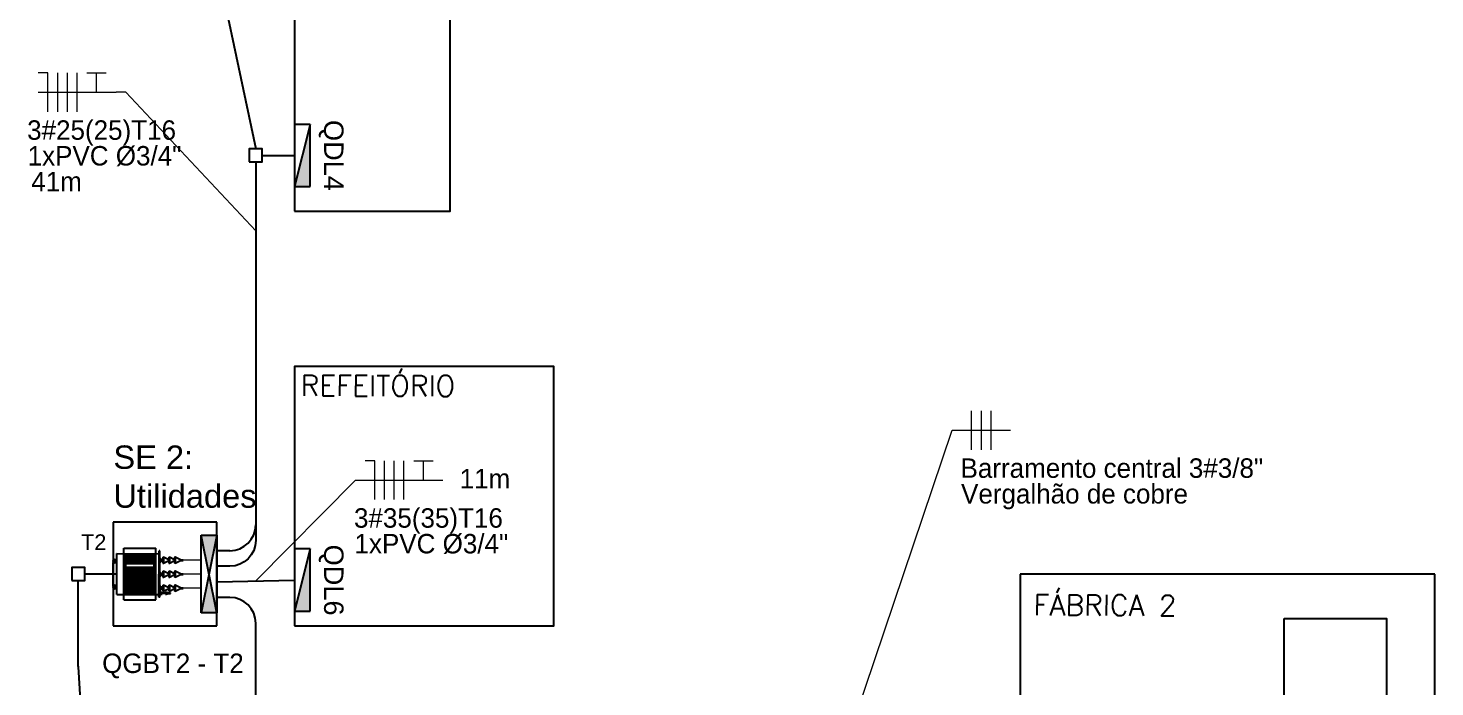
# Model space of a CAD drawing. Header units: millimetres. Extents: x 41808 to 42649, y -1673 to -1079.
# Drawn here: x 42300.4 to 42481.2, y -1292.1 to -1207.5 of the extents above; entities that cross this region are included whole.
import ezdxf
from ezdxf.enums import TextEntityAlignment as Align

# ---------------------------------------------------------------- set-up
doc = ezdxf.new("R2018")
doc.units = ezdxf.units.MM
doc.header["$LTSCALE"] = 0.5
for name, pattern in [('CONTINU', [0]), ('CONTINUA', [0]), ('CONTINUO', [0])]:
    doc.linetypes.add(name, pattern=pattern)
doc.layers.add('Alimentadores', color=7, linetype='Continuous', lineweight=25)
doc.layers.add('FIAÇÃO T', color=18, linetype='CONTINU', lineweight=5)
for name, color, linetype in [('Blocos', 7, 'Continuous'), ('Caixas', 7, 'Continuous'), ('QDs e CCMs', 7, 'Continuous'), ('QGs', 7, 'Continuous'), ('Subestações', 7, 'Continuous'), ('Transformadores', 162, 'Continuous')]:
    doc.layers.add(name, color=color, linetype=linetype)
doc.styles.add('cotas', font='GOTHIC.TTF')
doc.styles.get("Standard").update_dxf_attribs({"font": 'arial.ttf'})
doc.styles.add('VERT', font='romans.shx', dxfattribs={"height": 1.5})

# ---------------------------------------------------------------- blocks, each defined once
blk = doc.blocks.new('*U9')
at = {"layer": 'Transformadores', "linetype": 'CONTINUA'}
for p, q in [((124054564587.95531, 29453961911.87114), (124054564587.39281, 29453961911.87035)), ((124054564587.95551, 29453961911.70238), (124054564587.39301, 29453961911.7016)), ((124054564587.95531, 29453961911.87114), (124054564588.9478, 29453961912.35651)), ((124054564588.9493, 29453961911.21974), (124054564587.95551, 29453961911.70238)), ((124054564588.9478, 29453961912.35651), (124054564589.07961, 29453961912.35669)), ((124054564589.08031, 29453961911.87268), (124054564590.0728, 29453961912.35805)), ((124054564590.0743, 29453961911.22128), (124054564589.08051, 29453961911.70393)), ((124054564590.20461, 29453961912.36069), (124054564590.0728, 29453961912.36051)), ((124054564590.20531, 29453961911.87423), (124054564591.1978, 29453961912.3596)), ((124054564591.1993, 29453961911.22284), (124054564590.20551, 29453961911.70547)), ((124054564591.32961, 29453961912.36224), (124054564591.1978, 29453961912.36206)), ((124054564591.7419, 29453961912.0141), (124054564591.33009, 29453961912.01353)), ((124054564591.8924, 29453961912.14126), (124054564591.7417, 29453961912.14106)), ((124054564591.7417, 29453961912.14106), (124054564591.74271, 29453961911.44374)), ((124054564591.8904, 29453961913.59887), (124054564592.0768, 29453961913.59913)), ((124054564591.90269, 29453961904.64018), (124054564591.8904, 29453961913.59887)), ((124054564592.0892, 29453961904.64044), (124054564592.0768, 29453961913.59913)), ((124054564600.2207, 29453961913.04899), (124054564592.07761, 29453961913.03778)), ((124054564598.83971, 29453961914.0877), (124054564592.67281, 29453961914.07922)), ((124054564592.68649, 29453961904.12298), (124054564592.67281, 29453961914.07922)), ((124054564598.8414, 29453961912.82209), (124054564592.6745, 29453961912.81361)), ((124054564598.8419, 29453961912.48458), (124054564592.675, 29453961912.4761)), ((124054564598.8423, 29453961912.14708), (124054564592.6754, 29453961912.1386)), ((124054564598.8428, 29453961911.80959), (124054564592.6759, 29453961911.80111)), ((124054564593.05321, 29453961905.38911), (124054564593.043, 29453961912.81411)), ((124054564598.4832, 29453961905.39657), (124054564598.4729, 29453961912.82158)), ((124054564598.85339, 29453961904.13146), (124054564598.83971, 29453961914.0877)), ((124054564600.23151, 29453961905.17399), (124054564600.2207, 29453961913.04899)), ((124054564600.39639, 29453961911.81173), (124054564600.2224, 29453961911.81149)), ((124054564587.959, 29453961909.16646), (124054564587.3965, 29453961909.16568)), ((124054564587.9593, 29453961908.99771), (124054564587.3968, 29453961908.99693)), ((124054564587.959, 29453961909.16646), (124054564588.95151, 29453961909.65184)), ((124054564588.95309, 29453961908.51507), (124054564587.9593, 29453961908.99771)), ((124054564588.9493, 29453961911.21974), (124054564589.08121, 29453961911.21992)), ((124054564588.95151, 29453961909.65184), (124054564589.0833, 29453961909.65202)), ((124054564589.084, 29453961909.16801), (124054564590.07651, 29453961909.65338)), ((124054564590.07809, 29453961908.51661), (124054564589.0843, 29453961908.99926)), ((124054564590.20621, 29453961911.21988), (124054564590.0743, 29453961911.2197)), ((124054564590.2083, 29453961909.65602), (124054564590.07651, 29453961909.65583)), ((124054564590.209, 29453961909.16955), (124054564591.20151, 29453961909.65493)), ((124054564591.20309, 29453961908.51817), (124054564590.2093, 29453961909.0008)), ((124054564591.33121, 29453961911.22143), (124054564591.1993, 29453961911.22125)), ((124054564591.3333, 29453961909.65757), (124054564591.20151, 29453961909.65739)), ((124054564591.74249, 29453961911.58717), (124054564591.3307, 29453961911.58661)), ((124054564591.74561, 29453961909.30944), (124054564591.3338, 29453961909.30887)), ((124054564591.8934, 29453961911.44395), (124054564591.74271, 29453961911.44374)), ((124054564591.8961, 29453961909.43659), (124054564591.7455, 29453961909.43638)), ((124054564591.7455, 29453961909.43638), (124054564591.7464, 29453961908.73908)), ((124054564598.84331, 29453961911.47208), (124054564592.67641, 29453961911.4636)), ((124054564598.8438, 29453961911.13459), (124054564592.6768, 29453961911.12611)), ((124054564598.8447, 29453961910.45958), (124054564592.6777, 29453961910.4511)), ((124054564598.8452, 29453961910.12209), (124054564592.67821, 29453961910.11361)), ((124054564598.8456, 29453961909.78458), (124054564592.6787, 29453961909.7761)), ((124054564598.8461, 29453961909.44709), (124054564592.6792, 29453961909.43861)), ((124054564598.8465, 29453961909.10958), (124054564592.6796, 29453961909.1011)), ((124054564600.9211, 29453961906.87002), (124054564600.9149, 29453961911.35744)), ((124054564587.96271, 29453961906.48309), (124054564587.40021, 29453961906.4823)), ((124054564587.96291, 29453961906.31434), (124054564587.40041, 29453961906.31356)), ((124054564587.96271, 29453961906.48309), (124054564588.9552, 29453961906.96847)), ((124054564588.9567, 29453961905.8317), (124054564587.96291, 29453961906.31434)), ((124054564588.95309, 29453961908.51507), (124054564589.0849, 29453961908.51525)), ((124054564588.9552, 29453961906.96847), (124054564589.08701, 29453961906.96865)), ((124054564589.08771, 29453961906.48463), (124054564590.0802, 29453961906.97001)), ((124054564590.0817, 29453961905.83324), (124054564589.08791, 29453961906.31589)), ((124054564590.2099, 29453961908.51521), (124054564590.07809, 29453961908.51503)), ((124054564590.21201, 29453961906.97264), (124054564590.0802, 29453961906.97246)), ((124054564590.21271, 29453961906.48618), (124054564591.2052, 29453961906.97157)), ((124054564591.2067, 29453961905.8348), (124054564590.21291, 29453961906.31743)), ((124054564591.3349, 29453961908.51676), (124054564591.20309, 29453961908.51658)), ((124054564591.33701, 29453961906.97419), (124054564591.2052, 29453961906.97401)), ((124054564591.7462, 29453961908.88251), (124054564591.3344, 29453961908.88194)), ((124054564591.7493, 29453961906.62606), (124054564591.33749, 29453961906.6255)), ((124054564591.89709, 29453961908.73928), (124054564591.7464, 29453961908.73908)), ((124054564591.8998, 29453961906.75322), (124054564591.7491, 29453961906.75302)), ((124054564591.7491, 29453961906.75302), (124054564591.75011, 29453961906.0557)), ((124054564598.847, 29453961908.77208), (124054564592.6801, 29453961908.7636)), ((124054564598.8474, 29453961908.43459), (124054564592.6805, 29453961908.42611)), ((124054564598.8479, 29453961908.09708), (124054564592.681, 29453961908.0886)), ((124054564598.8484, 29453961907.75959), (124054564592.6815, 29453961907.75111)), ((124054564598.8488, 29453961907.42208), (124054564592.6819, 29453961907.4136)), ((124054564598.8493, 29453961907.08458), (124054564592.6824, 29453961907.0761)), ((124054564598.84979, 29453961906.74709), (124054564592.68291, 29453961906.73861)), ((124054564598.8503, 29453961906.40958), (124054564592.6833, 29453961906.4011)), ((124054564600.40601, 29453961906.41173), (124054564600.2298, 29453961906.41149)), ((124054564588.9567, 29453961905.8317), (124054564589.08859, 29453961905.83188)), ((124054564590.4511, 29453961905.50713), (124054564589.8766, 29453961905.50634)), ((124054564589.87669, 29453961905.39384), (124054564589.8766, 29453961905.50634)), ((124054564590.45129, 29453961905.39463), (124054564589.87669, 29453961905.39384)), ((124054564590.21359, 29453961905.83184), (124054564590.0817, 29453961905.83166)), ((124054564590.6205, 29453961905.60791), (124054564590.451, 29453961905.60767)), ((124054564590.451, 29453961905.60767), (124054564590.4514, 29453961905.29923)), ((124054564590.6209, 29453961905.29947), (124054564590.4514, 29453961905.29923)), ((124054564590.80881, 29453961905.64013), (124054564590.6205, 29453961905.63987)), ((124054564590.6205, 29453961905.63987), (124054564590.621, 29453961905.26295)), ((124054564590.8094, 29453961905.26321), (124054564590.621, 29453961905.26295)), ((124054564590.80881, 29453961905.64013), (124054564590.8094, 29453961905.26321)), ((124054564591.46831, 29453961905.50853), (124054564590.80901, 29453961905.50763)), ((124054564591.46851, 29453961905.39603), (124054564590.8092, 29453961905.39513)), ((124054564591.33859, 29453961905.83339), (124054564591.2067, 29453961905.83321)), ((124054564591.74989, 29453961906.19913), (124054564591.3381, 29453961906.19857)), ((124054564591.6942, 29453961905.64135), (124054564591.46809, 29453961905.64103)), ((124054564591.46809, 29453961905.64103), (124054564591.4686, 29453961905.26411)), ((124054564591.6947, 29453961905.26443), (124054564591.4686, 29453961905.26411)), ((124054564591.9012, 29453961905.73413), (124054564591.694, 29453961905.73385)), ((124054564591.694, 29453961905.73385), (124054564591.69479, 29453961905.17135)), ((124054564591.90199, 29453961905.17163), (124054564591.69479, 29453961905.17135)), ((124054564591.9008, 29453961906.05591), (124054564591.75011, 29453961906.0557)), ((124054564591.90269, 29453961904.64018), (124054564592.0892, 29453961904.64044)), ((124054564600.23151, 29453961905.17399), (124054564592.0885, 29453961905.16278)), ((124054564598.85069, 29453961906.07209), (124054564592.68381, 29453961906.06361)), ((124054564598.8512, 29453961905.73458), (124054564592.6843, 29453961905.7261)), ((124054564598.8517, 29453961905.39708), (124054564592.68469, 29453961905.3886)), ((124054564598.85339, 29453961904.13146), (124054564592.68649, 29453961904.12298))]:
    blk.add_line(p, q, dxfattribs=at)
at = {"layer": 'Transformadores'}
for p, q in [((124054564587.39281, 29453961911.87035), (124054564587.39301, 29453961911.7016)), ((124054564587.95531, 29453961911.87114), (124054564587.95551, 29453961911.70238)), ((124054564588.9478, 29453961912.35651), (124054564588.9493, 29453961911.21974)), ((124054564589.07961, 29453961912.35669), (124054564589.08121, 29453961911.21992)), ((124054564590.0728, 29453961912.36051), (124054564590.0743, 29453961911.2197)), ((124054564590.20461, 29453961912.36069), (124054564590.20621, 29453961911.21988)), ((124054564591.1978, 29453961912.36206), (124054564591.1993, 29453961911.22125)), ((124054564591.32961, 29453961912.36224), (124054564591.33121, 29453961911.22143)), ((124054564587.3965, 29453961909.16568), (124054564587.3968, 29453961908.99693)), ((124054564587.959, 29453961909.16646), (124054564587.9593, 29453961908.99771)), ((124054564588.95151, 29453961909.65184), (124054564588.95309, 29453961908.51507)), ((124054564589.0833, 29453961909.65202), (124054564589.0849, 29453961908.51525)), ((124054564590.07651, 29453961909.65583), (124054564590.07809, 29453961908.51503)), ((124054564590.2083, 29453961909.65602), (124054564590.2099, 29453961908.51521)), ((124054564591.20151, 29453961909.65739), (124054564591.20309, 29453961908.51658)), ((124054564591.3333, 29453961909.65757), (124054564591.3349, 29453961908.51676)), ((124054564587.40021, 29453961906.4823), (124054564587.40041, 29453961906.31356)), ((124054564587.96271, 29453961906.48309), (124054564587.96291, 29453961906.31434)), ((124054564588.9552, 29453961906.96847), (124054564588.9567, 29453961905.8317)), ((124054564589.08701, 29453961906.96865), (124054564589.08859, 29453961905.83188)), ((124054564590.0802, 29453961906.97246), (124054564590.0817, 29453961905.83166)), ((124054564590.21201, 29453961906.97264), (124054564590.21359, 29453961905.83184)), ((124054564591.2052, 29453961906.97401), (124054564591.2067, 29453961905.83321)), ((124054564591.33701, 29453961906.97419), (124054564591.33859, 29453961905.83339))]:
    blk.add_line(p, q, dxfattribs=at)
at = {"layer": 'Transformadores', "linetype": 'CONTINUA'}
for centre, radius in [((124054564600.6609, 29453961911.59055), 0.34477), ((124054564600.6609, 29453961911.59055), 0.17602), ((124054564600.66769, 29453961906.63621), 0.34477), ((124054564600.66769, 29453961906.63621), 0.17602)]:
    blk.add_circle(centre, radius, dxfattribs=at)
at = {"layer": 'Transformadores'}
for tag, p in [('NOME', (124054564602.9007, 29453961912.86817)), ('POTÊNCIA', (124054564602.7887, 29453961907.08605)), ('TENSÃO', (124054564602.9007, 29453961901.8306))]:
    blk.add_attdef(tag, text='', height=3, dxfattribs=at).set_placement(p, align=Align.BOTTOM_LEFT)
blk = doc.blocks.new('QGBT')
at = {"layer": 'QGs'}
h = blk.add_hatch(color=7, dxfattribs=at)
h.dxf.hatch_style = 1
h.paths.add_polyline_path([(42544.74, -984.92), (42540.74, -984.92), (42542.74, -994.92)])
h.paths.add_polyline_path([(42542.74, -994.92), (42540.74, -1004.92), (42544.74, -1004.92)])
at = {"layer": 'QGs', "color": 7}
for p, q in [((42540.74, -984.92), (42540.74, -1004.92)), ((42544.74, -984.92), (42540.74, -984.92)), ((42540.74, -984.92), (42544.74, -1004.92)), ((42540.74, -1004.92), (42544.74, -984.92)), ((42544.74, -1004.92), (42544.74, -984.92)), ((42540.74, -1004.92), (42544.74, -1004.92))]:
    blk.add_line(p, q, dxfattribs=at)
at = {"layer": 'QGs', "color": 7, "lineweight": 30, "flags": 104}
blk.add_attdef('QGBT', text='', height=6, dxfattribs=at).set_placement((42539.14, -994.92), align=Align.MIDDLE_RIGHT)
blk = doc.blocks.new('QDL')
at = {"layer": 'QDs e CCMs'}
h = blk.add_hatch(color=256, dxfattribs=at)
h.dxf.hatch_style = 1
h.paths.add_polyline_path([(42607.71, -897.82), (42595.71, -897.82), (42607.71, -900.82)])
for p, q in [((42607.71, -897.82), (42595.71, -897.82)), ((42595.71, -897.82), (42595.71, -900.82)), ((42595.71, -897.82), (42607.71, -900.82)), ((42607.71, -900.82), (42607.71, -897.82)), ((42595.71, -900.82), (42607.71, -900.82))]:
    blk.add_line(p, q, dxfattribs=at)
blk.add_attdef('QDL1', text='', height=3, dxfattribs=at).set_placement((42601.71, -897.82), align=Align.BOTTOM_CENTER)
blk = doc.blocks.new('*U33')
at = {"layer": 'FIAÇÃO T', "linetype": 'Continuous', "ltscale": 0.5}
for p, q in [((0, 0), (7.001, 20.716)), ((7.001, 20.716), (7.501, 20.716))]:
    blk.add_line(p, q, dxfattribs=at)
blk = doc.blocks.new('*U27')
at = {"layer": 'FIAÇÃO T'}
for p, q in [((0.5, -1), (0.5, 1)), ((1, -1), (1, 1)), ((1.5, -1), (1.5, 1)), ((0, 0), (2.5, 0))]:
    blk.add_line(p, q, dxfattribs=at)
at = {"layer": 'FIAÇÃO T', "linetype": 'Continuous', "ltscale": 0.5, "style": 'cotas'}
for tag, p in [('B', (-0.071, -2.442)), ('C', (-0.045, -3.763))]:
    blk.add_attdef(tag, p, '', height=1, dxfattribs=at)
blk = doc.blocks.new('*U35')
at = {"layer": 'FIAÇÃO T'}
for p, q in [((1, 1), (0.5, 1)), ((1, -1), (1, 1)), ((1.5, -1), (1.5, 1)), ((2, -1), (2, 1)), ((2.5, -1), (2.5, 1)), ((0.5, 0), (3.5, 0))]:
    blk.add_line(p, q, dxfattribs=at)
at = {"layer": 'FIAÇÃO T', "linetype": 'Continuous', "ltscale": 0.5, "style": 'cotas'}
for tag, p in [('B', (-0.071, -2.442)), ('C', (-0.045, -3.763))]:
    blk.add_attdef(tag, p, '', height=1, dxfattribs=at)
blk = doc.blocks.new('*U43')
at = {"layer": 'FIAÇÃO T', "linetype": 'Continuous', "ltscale": 0.5}
for p, q in [((0, 0), (5.125, 5.179)), ((5.125, 5.179), (5.625, 5.179))]:
    blk.add_line(p, q, dxfattribs=at)
blk = doc.blocks.new('*U59')
at = {"layer": 'FIAÇÃO T'}
for p, q in [((12.052, 1), (13.052, 1)), ((12.552, 0), (12.552, 1)), ((12.552, 0), (13.552, 0))]:
    blk.add_line(p, q, dxfattribs=at)
at = {"layer": 'FIAÇÃO T', "linetype": 'Continuous', "ltscale": 0.5, "style": 'cotas'}
for tag, p in [('C', (12.007, -3.763)), ('B', (9.192, -5.09))]:
    blk.add_attdef(tag, p, '', height=1, dxfattribs=at)
blk = doc.blocks.new('*U56')
at = {"layer": 'FIAÇÃO T', "linetype": 'Continuous', "ltscale": 0.5}
for p, q in [((0, 0), (6.685, 7.115)), ((6.685, 7.115), (7.185, 7.115))]:
    blk.add_line(p, q, dxfattribs=at)
blk = doc.blocks.new('*U57')
at = {"layer": 'FIAÇÃO T'}
for p, q in [((12.052, 1), (13.052, 1)), ((12.552, 0), (12.552, 1)), ((12.552, 0), (13.552, 0))]:
    blk.add_line(p, q, dxfattribs=at)
at = {"layer": 'FIAÇÃO T', "linetype": 'Continuous', "ltscale": 0.5, "style": 'cotas'}
for tag, p in [('B', (14.415, -0.42)), ('C', (12.007, -3.763))]:
    blk.add_attdef(tag, p, '', height=1, dxfattribs=at)

msp = doc.modelspace()

# ---------------------------------------------------------------- linework, layer by layer
at = {"linetype": 'Continuous'}
for p, q in [((42427.92672, -1277.60544), (42427.92672, -1410.88811)), ((42481.23979, -1277.60544), (42427.92672, -1277.60544)), ((42481.23979, -1410.88811), (42481.23979, -1277.60544))]:
    msp.add_line(p, q, dxfattribs=at)
for points in [[(42334.62886, -1230.95651), (42354.62126, -1230.95651), (42354.62126, -1164.31518), (42334.62886, -1164.31518)], [(42334.62886, -1284.26958), (42367.94952, -1284.26958), (42367.94952, -1250.94891), (42334.62886, -1250.94891)]]:
    msp.add_lwpolyline(points, close=True, dxfattribs=at)
at = {"linetype": 'CONTINUO'}
msp.add_lwpolyline([(42461.85623, -1283.30134), (42475.03165, -1283.30134), (42475.03165, -1367.55324), (42461.85623, -1367.55324)], close=True, dxfattribs=at)
at = {"layer": 'Alimentadores', "color": 116, "true_color": 0x136734}
for p, q in [((42330.46378, -1223.81596), (42334.62886, -1223.81596)), ((42329.63076, -1269.35002), (42329.63076, -1271.27452)), ((42326.29869, -1274.60658), (42324.63266, -1274.60658)), ((42324.63266, -1278.60506), (42334.62886, -1278.37822))]:
    msp.add_line(p, q, dxfattribs=at)
at = {"layer": 'Alimentadores', "color": 67, "lineweight": 18, "true_color": 0x727430}
for p, q in [((42322.63342, -1275.82462), (42320.3177, -1275.82462)), ((42322.63092, -1277.62705), (42320.31521, -1277.62705)), ((42322.62847, -1279.41528), (42320.31276, -1279.41528))]:
    msp.add_line(p, q, dxfattribs=at)
at = {"layer": 'Alimentadores', "color": 116, "true_color": 0x136734}
for points in [[(42317.74588, -1180.44416, -0.072140075), (42323.28007, -1192.85587), (42329.63076, -1222.98295)], [(42329.63076, -1224.64898), (42329.63076, -1273.27376, -0.414213562), (42326.29869, -1276.60582), (42324.63266, -1276.60582)], [(42329.63076, -1303.8763), (42329.63076, -1283.93637, 0.414213562), (42326.29869, -1280.6043), (42324.63266, -1280.6043)]]:
    msp.add_lwpolyline(points, format="xyb", dxfattribs=at)
at = {"layer": 'Alimentadores', "color": 244, "true_color": 0x991b1e}
msp.add_lwpolyline([(42306.76739, -1278.43995), (42306.76739, -1289.01434, 0.015291725), (42306.78296, -1289.52351), (42309.33993, -1331.27769)], format="xyb", dxfattribs=at)
msp.add_lwpolyline([(42311.76549, -1277.60693), (42307.64835, -1277.60693)], dxfattribs=at)
at = {"layer": 'Alimentadores', "color": 116, "true_color": 0x136734}
msp.add_arc((42326.29869, -1271.27452), 3.33207, 270, 360, dxfattribs=at)
at = {"layer": 'Caixas'}
for points in [[(42328.79774, -1224.64898), (42330.46378, -1224.64898), (42330.46378, -1222.98295), (42328.79774, -1222.98295)], [(42305.98231, -1278.43995), (42307.64835, -1278.43995), (42307.64835, -1276.77392), (42305.98231, -1276.77392)]]:
    msp.add_lwpolyline(points, close=True, dxfattribs=at)
at = {"layer": 'Subestações', "color": 18, "true_color": 0x000000}
for p, q in [((42311.30439, -1270.94131), (42311.30439, -1284.26958)), ((42324.63266, -1270.94131), (42311.30439, -1270.94131)), ((42324.63266, -1284.26958), (42324.63266, -1270.94131)), ((42311.30439, -1284.26958), (42324.63266, -1284.26958))]:
    msp.add_line(p, q, dxfattribs=at)

# ---------------------------------------------------------------- block references
ref = msp.add_blockref('*U9', (82671657353.91412, -19628514007.17188), dxfattribs=dict(xscale=-0.6664133263339668, yscale=0.6664133263339668, zscale=0.6664133263339668))
ref.add_attrib('NOME', 'T2', dxfattribs={"layer": 'Transformadores', "height": 1.99924}).set_placement((42307.1711, -1275.10343), align=Align.BOTTOM_LEFT)
at = {"layer": 'FIAÇÃO T', "linetype": 'Continuous', "ltscale": 0.5, "xscale": 2.50005, "yscale": 2.50005, "zscale": 2.50005}
for name, p, values in [('*U35', (42300.41862, -1215.69998), {'B': '3#25(25)T16', 'C': '1xPVC Ø3/4"'}), ('*U59', (42277.78757, -1215.69998), {'B': '41m'}), ('*U27', (42420.4311, -1259.13457), {'B': 'Barramento central 3#3/8"', 'C': 'Vergalhão de cobre'}), ('*U35', (42342.44296, -1265.54498), {'B': '3#35(35)T16', 'C': '1xPVC Ø3/4"'}), ('*U57', (42319.8119, -1265.54498), {'B': '11m'})]:
    msp.add_blockref(name, p, dxfattribs=at).add_auto_attribs(values)
at = {"layer": 'FIAÇÃO T', "linetype": 'Continuous', "ltscale": 0.5, "yscale": 2.50005, "zscale": 2.50005}
for name, p, xscale in [('*U56', (42329.63076, -1233.48671), -2.50005), ('*U33', (42401.67701, -1310.92611), 2.50005), ('*U43', (42329.63076, -1278.49164), 2.50005)]:
    msp.add_blockref(name, p, dxfattribs=dict(at, xscale=xscale))
at = {"layer": 'QDs e CCMs'}
ref = msp.add_blockref('QDL', (42934.9469, 27166.52814), dxfattribs=dict(at, xscale=0.6664133263339668, yscale=0.6664133263339668, zscale=0.6664133263339668, rotation=270))
ref.add_attrib('QDL1', 'QDL4', dxfattribs={"height": 2.49905, "rotation": 270}).set_placement((42337.6687, -1223.81596), align=Align.BOTTOM_CENTER)
ref = msp.add_blockref('QDL', (42934.9469, 27111.96588), dxfattribs=dict(at, xscale=0.6664133263339668, yscale=0.6664133263339668, zscale=0.6664133263339668, rotation=270))
ref.add_attrib('QDL1', 'QDL6', dxfattribs={"height": 2.49905, "rotation": 270}).set_placement((42337.6687, -1278.37822), align=Align.BOTTOM_CENTER)
at = {"layer": 'QGs'}
ref = msp.add_blockref('QGBT', (63586.92066, -780.33306), dxfattribs=dict(at, xscale=-0.4998099947504752, yscale=0.4998099947504752, zscale=0.4998099947504752))
lines = msp.add_mtext('QGBT2 - T2', dxfattribs={"layer": 'QDs e CCMs', "insert": (42309.8856, -1287.82012), "char_height": 2.5, "attachment_point": 1})
ref.add_attrib('QGBT', '', (42309.8856, -1287.82012), dxfattribs={"flags": 104}).embed_mtext(lines)

# ---------------------------------------------------------------- texts
at = {"insert": (42311.33301, -1265.10738), "char_height": 3, "attachment_point": 4}
msp.add_mtext_dynamic_manual_height_columns('SE 2:\\PUtilidades', width=38.0747696, gutter_width=15, heights=[0], dxfattribs=at)
at = {"layer": 'Blocos', "color": 18, "linetype": 'Continuous', "lineweight": -3, "true_color": 0x000000, "style": 'VERT'}
for s, p in [('REFEITÓRIO', (42335.39564, -1254.70094, 2345.77491)), ('FÁBRICA 2', (42429.62632, -1282.90796, 2345.77491))]:
    msp.add_text(s, height=2.665653, rotation=359.7733151, dxfattribs=at).set_placement(p)

doc.saveas('drawing.dxf')
